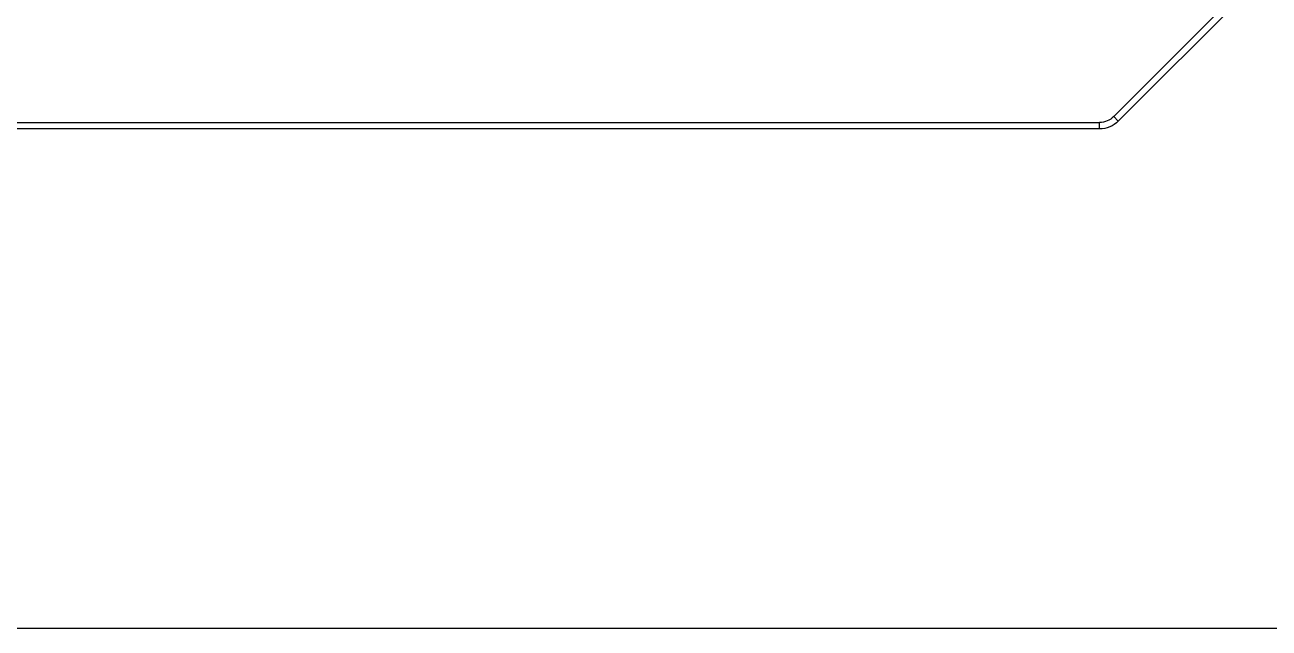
# Model space of a CAD drawing. Header units: millimetres. Extents: x 0 to 504600, y 0 to 118800.
# Drawn here: x 431508.8 to 431757.5, y 45578.4 to 45698.9 of the extents above; entities that cross this region are included whole.
import ezdxf

# ---------------------------------------------------------------- set-up
doc = ezdxf.new("R2010")
doc.units = ezdxf.units.MM
doc.header["$LTSCALE"] = 200
doc.layers.add('LG-AIRCON', color=240, linetype='Continuous')

# ---------------------------------------------------------------- blocks, each defined once
blk = doc.blocks.new('UXC')
at = {"layer": 'LG-AIRCON', "color": 0}
for p, q in [((1168.46, 762), (391.35, 762)), ((1168.46, 762), (1168.46, 760.7)), ((391.35, 760.7), (1168.46, 760.7)), ((1172.2, 760.45), (1171.29, 759.53)), ((1171.29, 759.53), (1206.58, 724.23)), ((1207.5, 725.15), (1172.2, 760.45))]:
    blk.add_line(p, q, dxfattribs=at)
for radius in [5.3, 4]:
    blk.add_arc((1168.46, 756.7), radius, 45, 90, dxfattribs=at)
blk = doc.blocks.new('UXB+UXC')
at = {"layer": 'LG-AIRCON', "color": 0}
blk.add_blockref('UXC', (0, 0), dxfattribs=at)

msp = doc.modelspace()

# ---------------------------------------------------------------- linework, layer by layer
at = {"layer": 'LG-AIRCON', "color": 8}
msp.add_lwpolyline([(430024.22, 45578.42), (433104.22, 45578.42), (433104.22, 46538.42), (430024.22, 46538.42)], close=True, dxfattribs=at)

# ---------------------------------------------------------------- block references
at = {"layer": 'LG-AIRCON', "color": 142, "xscale": -1, "rotation": 180}
msp.add_blockref('UXB+UXC', (430555.17, 46440.12), dxfattribs=at)

doc.saveas('drawing.dxf')
